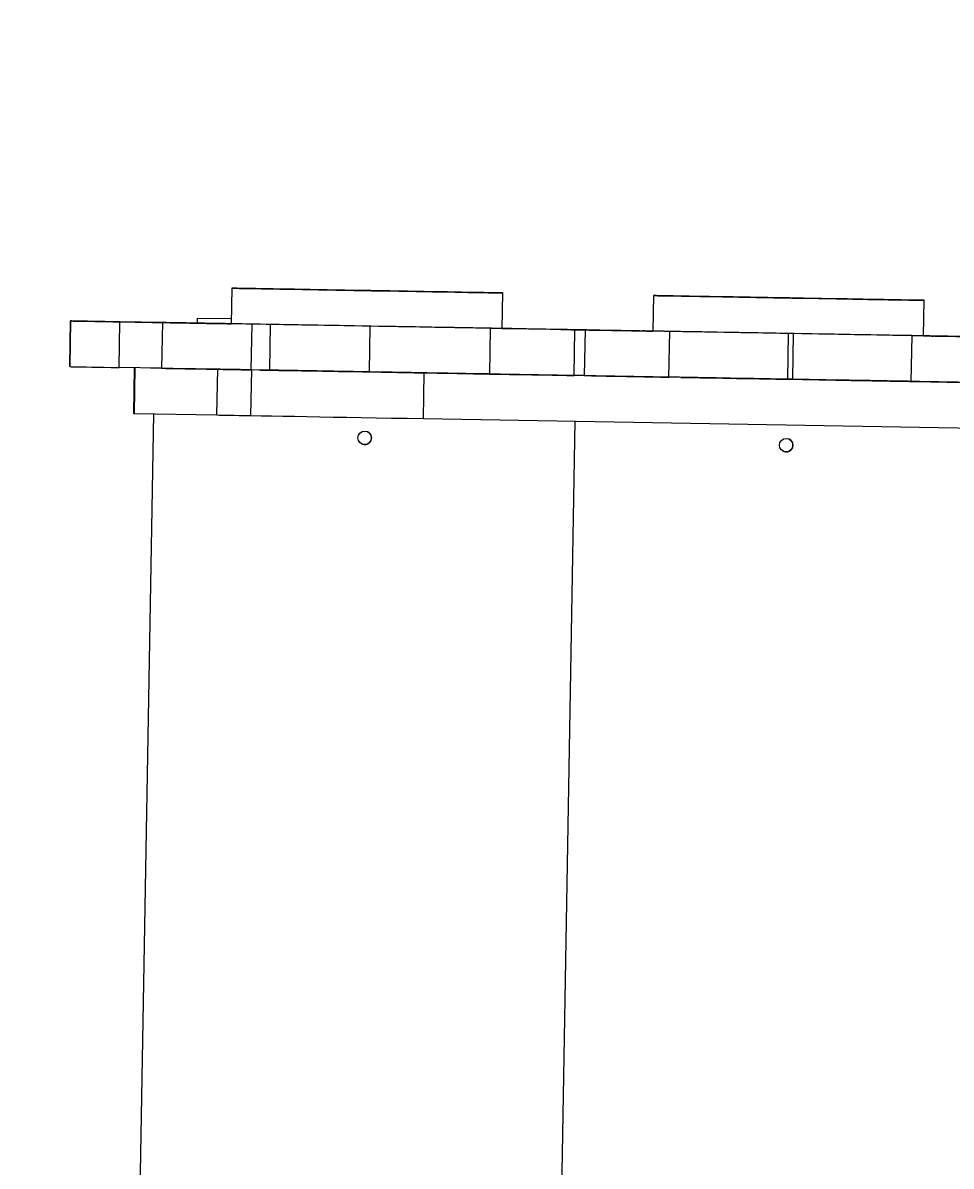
# Model space of a CAD drawing. Header units: millimetres. Extents: x -7098 to 6497, y -6127 to 5201.
# Drawn here: x -2938 to -2389, y -381 to 294 of the extents above; entities that cross this region are included whole.
import ezdxf

# ---------------------------------------------------------------- set-up
doc = ezdxf.new("R2010")
doc.units = ezdxf.units.MM
doc.layers.add('DIKOM_ОБЪЕКТ', color=7, linetype='Continuous')
doc.layers.add('DIKOM_РАЗМЕР_ЗОНА', color=7, linetype='Continuous')
doc.styles.add('style1', font='arial.ttf', dxfattribs={"width": 0.8})
doc.dimstyles.new('1-50', dxfattribs={"dimtxt": 300, "dimasz": 200, "dimexe": 100, "dimexo": 0, "dimgap": 100, "dimtad": 1, "dimdec": 0, "dimtxsty": 'style1', "dimcen": 0, "dimclrd": 7, "dimclre": 7, "dimadec": 1, "dimazin": 2, "dimtfac": 1, "dimtdec": 0, "dimtmove": 1, "dimatfit": 3, "dimfxl": 0, "dimlwd": 25, "dimlwe": 18, "dimarcsym": 0})

# ---------------------------------------------------------------- blocks, each defined once
blk = doc.blocks.new('*D19')
at = {"layer": 'Defpoints', "color": 0, "transparency": 16777216}
for p in [(-3422.39, 1730.25), (4498.46, 1730.25), (-3422.39, -5447.23)]:
    blk.add_point(p, dxfattribs=at)
at = {"layer": 'DIKOM_РАЗМЕР_ЗОНА', "color": 7, "lineweight": 18, "transparency": 16777216}
for p, q in [((-3422.39, 1730.25), (-3422.39, -5547.23)), ((4498.46, 1730.25), (4498.46, -5547.23))]:
    blk.add_line(p, q, dxfattribs=at)
at = {"layer": 'DIKOM_РАЗМЕР_ЗОНА', "color": 7, "lineweight": 25, "transparency": 16777216}
blk.add_line((4298.46, -5447.23), (-3222.39, -5447.23), dxfattribs=at)
at = {"layer": 'DIKOM_РАЗМЕР_ЗОНА', "color": 7, "transparency": 16777216}
for points in [[(-3222.39, -5413.9), (-3222.39, -5480.57), (-3422.39, -5447.23)], [(4298.46, -5413.9), (4298.46, -5480.57), (4498.46, -5447.23)]]:
    blk.add_solid(points, dxfattribs=at)
at = {"layer": 'DIKOM_РАЗМЕР_ЗОНА', "color": 0, "transparency": 16777216, "insert": (538.03, -5194.06), "char_height": 300, "attachment_point": 5, "style": 'style1'}
blk.add_mtext('7900', dxfattribs=at)
blk = doc.blocks.new('*D20')
at = {"layer": 'Defpoints', "color": 0, "transparency": 16777216}
for p in [(-611.97, 3700.63), (-5926, -2746.55), (-167.79, -2746.55)]:
    blk.add_point(p, dxfattribs=at)
at = {"layer": 'DIKOM_РАЗМЕР_ЗОНА', "color": 7, "lineweight": 18, "transparency": 16777216}
for p, q in [((-611.97, 3700.63), (-6026, 3700.63)), ((-167.79, -2746.55), (-6026, -2746.55))]:
    blk.add_line(p, q, dxfattribs=at)
at = {"layer": 'DIKOM_РАЗМЕР_ЗОНА', "color": 7, "lineweight": 25, "transparency": 16777216}
blk.add_line((-5926, 3500.63), (-5926, -2546.55), dxfattribs=at)
at = {"layer": 'DIKOM_РАЗМЕР_ЗОНА', "color": 7, "transparency": 16777216}
for points in [[(-5959.34, 3500.63), (-5892.67, 3500.63), (-5926, 3700.63)], [(-5959.34, -2546.55), (-5892.67, -2546.55), (-5926, -2746.55)]]:
    blk.add_solid(points, dxfattribs=at)
at = {"layer": 'DIKOM_РАЗМЕР_ЗОНА', "color": 0, "transparency": 16777216, "insert": (-6179.18, 477.04), "char_height": 300, "attachment_point": 5, "rotation": 90, "style": 'style1'}
blk.add_mtext('6450', dxfattribs=at)
blk = doc.blocks.new('*D18')
at = {"layer": 'Defpoints', "color": 0, "transparency": 16777216}
for p in [(-621.7, 5200.63), (-6648, -4870.84), (-133.42, -4870.84)]:
    blk.add_point(p, dxfattribs=at)
at = {"layer": 'DIKOM_РАЗМЕР_ЗОНА', "color": 7, "lineweight": 18, "transparency": 16777216}
for p, q in [((-621.7, 5200.63), (-6748, 5200.63)), ((-133.42, -4870.84), (-6748, -4870.84))]:
    blk.add_line(p, q, dxfattribs=at)
at = {"layer": 'DIKOM_РАЗМЕР_ЗОНА', "color": 7, "lineweight": 25, "transparency": 16777216}
blk.add_line((-6648, 5000.63), (-6648, -4670.84), dxfattribs=at)
at = {"layer": 'DIKOM_РАЗМЕР_ЗОНА', "color": 7, "transparency": 16777216}
for points in [[(-6681.34, 5000.63), (-6614.67, 5000.63), (-6648, 5200.63)], [(-6681.34, -4670.84), (-6614.67, -4670.84), (-6648, -4870.84)]]:
    blk.add_solid(points, dxfattribs=at)
at = {"layer": 'DIKOM_РАЗМЕР_ЗОНА', "color": 0, "transparency": 16777216, "insert": (-6901.18, 458.27), "char_height": 300, "attachment_point": 5, "rotation": 90, "style": 'style1'}
blk.add_mtext('10100', dxfattribs=at)
blk = doc.blocks.new('*D17')
at = {"layer": 'Defpoints', "color": 0, "transparency": 16777216}
for p in [(-5422.39, 1752.13), (6497.47, 1509.82), (-5422.39, -6026.73)]:
    blk.add_point(p, dxfattribs=at)
at = {"layer": 'DIKOM_РАЗМЕР_ЗОНА', "color": 7, "lineweight": 18, "transparency": 16777216}
for p, q in [((-5422.39, 1752.13), (-5422.39, -6126.73)), ((6497.47, 1509.82), (6497.47, -6126.73))]:
    blk.add_line(p, q, dxfattribs=at)
at = {"layer": 'DIKOM_РАЗМЕР_ЗОНА', "color": 7, "lineweight": 25, "transparency": 16777216}
blk.add_line((6297.47, -6026.73), (-5222.39, -6026.73), dxfattribs=at)
at = {"layer": 'DIKOM_РАЗМЕР_ЗОНА', "color": 7, "transparency": 16777216}
for points in [[(-5222.39, -5993.4), (-5222.39, -6060.07), (-5422.39, -6026.73)], [(6297.47, -5993.4), (6297.47, -6060.07), (6497.47, -6026.73)]]:
    blk.add_solid(points, dxfattribs=at)
at = {"layer": 'DIKOM_РАЗМЕР_ЗОНА', "color": 0, "transparency": 16777216, "insert": (537.54, -5773.56), "char_height": 300, "attachment_point": 5, "style": 'style1'}
blk.add_mtext('11900', dxfattribs=at)

msp = doc.modelspace()

# ---------------------------------------------------------------- linework, layer by layer
at = {"layer": 'DIKOM_ОБЪЕКТ', "color": 7, "linetype": 'Continuous', "lineweight": 15}
for p, q in [((-2814.19, 137.21), (-2814.56, 116.22)), ((-2654.58, 113.42), (-2654.21, 134.42)), ((-2565.21, 132.86), (-2565.58, 111.86)), ((-2405.61, 109.07), (-2405.24, 130.07)), ((-2909.55, 117.88), (-2910.02, 90.88)), ((-2910.02, 90.89), (-2909.55, 117.88)), ((-2909.55, 117.88), (-2909.55, 117.88)), ((-2880.88, 90.37), (-2880.41, 117.36)), ((-2855.22, 116.92), (-2880.41, 117.36)), ((-2855.22, 116.92), (-2855.69, 89.92)), ((-2834.6, 116.58), (-2834.55, 119.59)), ((-2834.6, 116.58), (-2834.54, 119.59)), ((-2834.55, 119.59), (-2814.5, 119.24)), ((-2834.55, 119.59), (-2834.54, 119.59)), ((-2834.54, 119.59), (-2814.5, 119.24)), ((-2820.56, 116.33), (-2820.56, 116.33)), ((-2814.56, 116.22), (-2814.56, 116.22)), ((-2814.56, 116.22), (-2814.56, 116.22)), ((-2814.56, 116.22), (-2814.56, 116.22)), ((-2802.77, 89), (-2802.29, 116)), ((-2791.51, 115.81), (-2802.29, 116)), ((-2791.51, 115.81), (-2791.98, 88.81)), ((-2732.61, 114.78), (-2733.08, 87.79)), ((-2661.57, 113.54), (-2662.04, 86.54)), ((-2661.56, 113.53), (-2662.03, 86.54)), ((-2661.56, 113.53), (-2661.57, 113.54)), ((-2648.59, 113.32), (-2648.59, 113.32)), ((-2648.59, 113.32), (-2648.59, 113.32)), ((-2612.03, 85.66), (-2611.56, 112.66)), ((-2605.56, 112.55), (-2611.56, 112.66)), ((-2605.56, 112.55), (-2606.03, 85.56)), ((-2571.59, 111.97), (-2571.59, 111.97)), ((-2565.58, 111.87), (-2565.59, 111.87)), ((-2565.59, 111.87), (-2565.59, 111.87)), ((-2565.58, 111.87), (-2565.59, 111.87)), ((-2556.04, 84.69), (-2555.57, 111.68)), ((-2555.57, 111.68), (-2555.57, 111.68)), ((-2485.59, 110.46), (-2486.06, 83.47)), ((-2482.59, 110.41), (-2485.59, 110.46)), ((-2482.59, 110.41), (-2483.06, 83.42)), ((-2412.59, 109.19), (-2413.06, 82.19)), ((-2412.57, 109.18), (-2413.05, 82.18)), ((-2412.57, 109.18), (-2412.59, 109.19)), ((-2405.61, 109.08), (-2404.91, 109.07)), ((-2399.61, 108.97), (-2399.61, 108.97)), ((-2399.61, 108.97), (-2399.61, 108.97)), ((-2910.02, 90.88), (-2910.02, 90.89)), ((-2855.69, 89.92), (-2880.88, 90.37)), ((-2871.9, 90.21), (-2872.38, 63.21)), ((-2871.73, 63.2), (-2871.26, 90.2)), ((-2822.59, 89.34), (-2862.36, 90.04)), ((-2823.06, 62.34), (-2822.59, 89.34)), ((-2802.93, 61.99), (-2802.46, 88.98)), ((-2791.98, 88.81), (-2802.77, 89)), ((-2798.02, 88.92), (-2798.01, 88.91)), ((-2732.02, 87.76), (-2726.02, 87.66)), ((-2701.07, 60.21), (-2700.6, 87.2)), ((-2002.62, 75), (-2700.6, 87.2)), ((-2662.03, 86.54), (-2662.04, 86.54)), ((-2606.03, 85.56), (-2612.03, 85.66)), ((-2549.05, 84.57), (-2549.03, 84.56)), ((-2483.06, 83.42), (-2486.06, 83.47)), ((-2483.04, 83.4), (-2477.04, 83.3)), ((-2413.05, 82.18), (-2413.06, 82.19)), ((-2871.73, 63.2), (-2823.06, 62.34)), ((-2860.5, 63), (-2870.83, -528.9)), ((-2860.5, 63), (-2870.83, -528.9)), ((-2701.07, 60.21), (-2003.09, 48)), ((-2611.52, 58.64), (-2621.86, -533.25)), ((-2611.52, 58.64), (-2621.85, -533.25))]:
    msp.add_line(p, q, dxfattribs=at)
at = {"layer": 'DIKOM_ОБЪЕКТ', "color": 7, "linetype": 'Continuous', "lineweight": 15, "flags": 128}
for points in [[(-2814.19, 137.21), (-2814.01, 137.21), (-2813.48, 137.2), (-2812.59, 137.19), (-2811.35, 137.16), (-2809.76, 137.14), (-2807.84, 137.1), (-2805.59, 137.07), (-2803.02, 137.02), (-2800.15, 136.97), (-2796.98, 136.92), (-2793.53, 136.85), (-2789.81, 136.79), (-2785.85, 136.72), (-2781.65, 136.65), (-2777.25, 136.57), (-2772.65, 136.49), (-2767.88, 136.41), (-2762.95, 136.32), (-2757.9, 136.23), (-2752.75, 136.14), (-2747.51, 136.05), (-2742.21, 135.96), (-2736.88, 135.87), (-2731.53, 135.77), (-2726.2, 135.68), (-2720.9, 135.59), (-2715.66, 135.5), (-2710.51, 135.41), (-2705.46, 135.32), (-2700.54, 135.23), (-2695.76, 135.15), (-2691.17, 135.07), (-2686.76, 134.99), (-2682.56, 134.92), (-2678.6, 134.85), (-2674.88, 134.78), (-2671.43, 134.72), (-2668.26, 134.67), (-2665.38, 134.62), (-2662.81, 134.57), (-2660.56, 134.53), (-2658.64, 134.5), (-2657.06, 134.47), (-2655.82, 134.45), (-2654.93, 134.43), (-2654.39, 134.42), (-2654.21, 134.42), (-2654.39, 134.42), (-2654.93, 134.43), (-2655.81, 134.45), (-2657.05, 134.47), (-2658.64, 134.5), (-2660.56, 134.53), (-2662.81, 134.57), (-2665.38, 134.61), (-2668.25, 134.66), (-2671.42, 134.72), (-2674.87, 134.78), (-2678.59, 134.84), (-2682.55, 134.91), (-2686.75, 134.99), (-2691.16, 135.06), (-2695.76, 135.14), (-2700.53, 135.23), (-2705.45, 135.31), (-2710.5, 135.4), (-2715.65, 135.49), (-2720.89, 135.58), (-2726.19, 135.67), (-2731.52, 135.77), (-2736.87, 135.86), (-2742.2, 135.95), (-2747.5, 136.05), (-2752.74, 136.14), (-2757.89, 136.23), (-2762.94, 136.32), (-2767.87, 136.4), (-2772.64, 136.49), (-2777.24, 136.57), (-2781.64, 136.64), (-2785.84, 136.72), (-2789.8, 136.79), (-2793.52, 136.85), (-2796.97, 136.91), (-2800.14, 136.97), (-2803.02, 137.02), (-2805.59, 137.06), (-2807.84, 137.1), (-2809.76, 137.14), (-2811.35, 137.16), (-2812.59, 137.19), (-2813.47, 137.2), (-2814.01, 137.21), (-2814.19, 137.21)], [(-2738.2, 135.89), (-2738.02, 135.88), (-2737.51, 135.88), (-2736.69, 135.86), (-2735.66, 135.84), (-2734.5, 135.82), (-2733.31, 135.8), (-2732.2, 135.78), (-2731.27, 135.77), (-2730.6, 135.75), (-2730.25, 135.75), (-2730.25, 135.75), (-2730.6, 135.75), (-2731.27, 135.77), (-2732.2, 135.78), (-2733.31, 135.8), (-2734.5, 135.82), (-2735.66, 135.84), (-2736.69, 135.86), (-2737.51, 135.88), (-2738.02, 135.88), (-2738.2, 135.89)], [(-2553.61, 132.66), (-2556.23, 132.7), (-2558.53, 132.74), (-2560.5, 132.78), (-2562.14, 132.81), (-2563.44, 132.83), (-2564.38, 132.85), (-2564.97, 132.86), (-2565.21, 132.86), (-2565.09, 132.86), (-2564.61, 132.85), (-2563.78, 132.84), (-2562.6, 132.82), (-2561.07, 132.79), (-2559.2, 132.76), (-2557, 132.72), (-2554.48, 132.68), (-2551.65, 132.63), (-2548.53, 132.57), (-2545.12, 132.51), (-2541.45, 132.45), (-2537.52, 132.38), (-2533.36, 132.31), (-2528.99, 132.23), (-2524.42, 132.15), (-2519.67, 132.07), (-2514.78, 131.98), (-2509.75, 131.9), (-2504.61, 131.81), (-2499.38, 131.71), (-2494.09, 131.62), (-2488.76, 131.53), (-2483.41, 131.44), (-2478.08, 131.34), (-2472.77, 131.25), (-2467.52, 131.16), (-2462.35, 131.07), (-2457.28, 130.98), (-2452.34, 130.89), (-2447.54, 130.81), (-2442.91, 130.73), (-2438.47, 130.65), (-2434.24, 130.58), (-2430.24, 130.51), (-2426.48, 130.44), (-2422.99, 130.38), (-2419.77, 130.32), (-2416.85, 130.27), (-2414.23, 130.23), (-2411.93, 130.19), (-2409.95, 130.15), (-2408.31, 130.12), (-2407.02, 130.1), (-2406.07, 130.08), (-2405.48, 130.07), (-2405.24, 130.07), (-2405.36, 130.07), (-2405.84, 130.08), (-2406.67, 130.09), (-2407.86, 130.11), (-2409.39, 130.14), (-2411.25, 130.17), (-2413.45, 130.21), (-2415.97, 130.25), (-2418.8, 130.3), (-2421.92, 130.36), (-2425.33, 130.42), (-2429, 130.48), (-2432.93, 130.55), (-2437.09, 130.62), (-2441.46, 130.7), (-2446.03, 130.78), (-2450.78, 130.86), (-2455.68, 130.95), (-2460.71, 131.03), (-2465.85, 131.12), (-2471.07, 131.22), (-2476.36, 131.31), (-2481.69, 131.4), (-2487.04, 131.49), (-2492.38, 131.59), (-2497.68, 131.68), (-2502.93, 131.77), (-2508.1, 131.86), (-2513.17, 131.95), (-2518.11, 132.04), (-2522.91, 132.12), (-2527.54, 132.2), (-2531.98, 132.28), (-2536.21, 132.35), (-2540.21, 132.42), (-2543.97, 132.49), (-2547.46, 132.55), (-2550.68, 132.61), (-2553.61, 132.66)], [(-2488.65, 131.52), (-2489.11, 131.53), (-2489.22, 131.53), (-2488.98, 131.53), (-2488.41, 131.52), (-2487.55, 131.51), (-2486.49, 131.49), (-2485.31, 131.47), (-2484.13, 131.45), (-2483.05, 131.43), (-2482.16, 131.41), (-2481.54, 131.4), (-2481.25, 131.4), (-2481.31, 131.4), (-2481.72, 131.4), (-2482.44, 131.42), (-2483.41, 131.43), (-2484.54, 131.45), (-2485.74, 131.47), (-2486.88, 131.49), (-2487.88, 131.51), (-2488.65, 131.52)], [(-2880.41, 117.36), (-2885.02, 117.44), (-2889.24, 117.52), (-2893.07, 117.59), (-2896.51, 117.65), (-2899.55, 117.7), (-2902.19, 117.75), (-2904.43, 117.79), (-2906.27, 117.82), (-2907.7, 117.84), (-2908.72, 117.86), (-2909.34, 117.87), (-2909.55, 117.88)], [(-2909.55, 117.88), (-2909.37, 117.88), (-2908.82, 117.87), (-2907.92, 117.85), (-2906.65, 117.83), (-2905.03, 117.8), (-2903.06, 117.77), (-2900.75, 117.73), (-2898.1, 117.68), (-2895.14, 117.63), (-2891.86, 117.57), (-2888.28, 117.51), (-2884.41, 117.45), (-2880.27, 117.37), (-2875.88, 117.3), (-2871.24, 117.22), (-2866.37, 117.13), (-2861.3, 117.04), (-2856.04, 116.95), (-2850.61, 116.86), (-2845.03, 116.76), (-2839.32, 116.66), (-2833.5, 116.56), (-2827.6, 116.45), (-2821.63, 116.35), (-2815.61, 116.25), (-2814.55, 116.23)], [(-2802.29, 116), (-2803.91, 116.02), (-2805.84, 116.06), (-2808.05, 116.1), (-2810.53, 116.14), (-2813.23, 116.19), (-2816.12, 116.24), (-2819.16, 116.29), (-2822.32, 116.35), (-2825.55, 116.4), (-2828.81, 116.46), (-2832.06, 116.51), (-2835.25, 116.57), (-2838.34, 116.62), (-2841.29, 116.68), (-2844.07, 116.72), (-2846.64, 116.77), (-2848.96, 116.81), (-2851, 116.85), (-2852.74, 116.88), (-2854.15, 116.9), (-2855.22, 116.92)], [(-2838.49, 116.63), (-2838.31, 116.63), (-2837.8, 116.62), (-2836.99, 116.6), (-2835.95, 116.59), (-2834.79, 116.57), (-2833.6, 116.55), (-2832.49, 116.53), (-2831.56, 116.51), (-2830.89, 116.5), (-2830.54, 116.49), (-2830.54, 116.49), (-2830.89, 116.5), (-2831.56, 116.51), (-2832.49, 116.53), (-2833.6, 116.55), (-2834.79, 116.57), (-2835.95, 116.59), (-2836.99, 116.61), (-2837.8, 116.62), (-2838.31, 116.63), (-2838.49, 116.63)], [(-2831.81, 116.51), (-2831.63, 116.51), (-2831.12, 116.5), (-2830.3, 116.49), (-2829.27, 116.47), (-2828.11, 116.45), (-2826.92, 116.43), (-2825.81, 116.41), (-2824.88, 116.39), (-2824.21, 116.38), (-2823.86, 116.37), (-2823.86, 116.37), (-2824.21, 116.38), (-2824.88, 116.39), (-2825.81, 116.41), (-2826.92, 116.43), (-2828.11, 116.45), (-2829.27, 116.47), (-2830.31, 116.49), (-2831.12, 116.5), (-2831.63, 116.51), (-2831.81, 116.51)], [(-2814.56, 116.22), (-2815.62, 116.24), (-2817.01, 116.26), (-2818.22, 116.29), (-2819.21, 116.3), (-2819.95, 116.32), (-2820.41, 116.32), (-2820.56, 116.33)], [(-2820.56, 116.33), (-2820.41, 116.32), (-2819.95, 116.31), (-2819.21, 116.3), (-2818.22, 116.28), (-2817.01, 116.26), (-2815.62, 116.24), (-2814.66, 116.22)], [(-2654.58, 113.42), (-2654.76, 113.43), (-2655.29, 113.44), (-2656.18, 113.45), (-2657.42, 113.47), (-2659, 113.5), (-2660.92, 113.53), (-2663.17, 113.57), (-2665.74, 113.62), (-2668.62, 113.67), (-2671.79, 113.72), (-2675.24, 113.78), (-2678.96, 113.85), (-2682.92, 113.92), (-2687.12, 113.99), (-2691.52, 114.07), (-2696.12, 114.15), (-2700.89, 114.23), (-2705.81, 114.32), (-2710.86, 114.4), (-2716.02, 114.49), (-2721.26, 114.59), (-2726.56, 114.68), (-2731.89, 114.77), (-2737.24, 114.86), (-2742.57, 114.96), (-2747.87, 115.05), (-2753.11, 115.14), (-2758.26, 115.23), (-2763.31, 115.32), (-2768.23, 115.41), (-2773, 115.49), (-2777.6, 115.57), (-2782.01, 115.65), (-2786.21, 115.72), (-2790.17, 115.79), (-2793.89, 115.85), (-2797.34, 115.91), (-2800.51, 115.97), (-2803.39, 116.02), (-2805.96, 116.07), (-2808.21, 116.11), (-2810.13, 116.14), (-2811.71, 116.17), (-2812.95, 116.19), (-2813.84, 116.2), (-2814.38, 116.21), (-2814.56, 116.22)], [(-2732.61, 114.78), (-2737.22, 114.86), (-2741.82, 114.94), (-2746.38, 115.02), (-2750.86, 115.1), (-2755.24, 115.18), (-2759.5, 115.25), (-2763.61, 115.32), (-2767.54, 115.39), (-2771.27, 115.46), (-2774.78, 115.52), (-2778.05, 115.58), (-2781.05, 115.63), (-2783.77, 115.67), (-2786.18, 115.72), (-2788.29, 115.75), (-2790.07, 115.78), (-2791.51, 115.81)], [(-2661.57, 113.54), (-2661.75, 113.54), (-2662.29, 113.55), (-2663.2, 113.57), (-2664.46, 113.59), (-2666.07, 113.62), (-2668.01, 113.65), (-2670.29, 113.69), (-2672.89, 113.74), (-2675.79, 113.79), (-2678.98, 113.85), (-2682.44, 113.91), (-2686.16, 113.97), (-2690.12, 114.04), (-2694.28, 114.11), (-2698.65, 114.19), (-2703.18, 114.27), (-2707.86, 114.35), (-2712.67, 114.43), (-2717.57, 114.52), (-2722.55, 114.61), (-2727.57, 114.69), (-2732.61, 114.78)], [(-2611.56, 112.66), (-2615.92, 112.74), (-2620.24, 112.81), (-2624.5, 112.88), (-2628.66, 112.96), (-2632.69, 113.03), (-2636.56, 113.1), (-2640.23, 113.16), (-2643.7, 113.22), (-2646.91, 113.28), (-2649.86, 113.33), (-2652.51, 113.37), (-2654.86, 113.42), (-2656.87, 113.45), (-2658.54, 113.48), (-2659.85, 113.5), (-2660.8, 113.52), (-2661.36, 113.53), (-2661.56, 113.53)], [(-2654.58, 113.43), (-2651.82, 113.38), (-2638.89, 113.16), (-2626.22, 112.94), (-2613.81, 112.72), (-2601.65, 112.51), (-2589.77, 112.3), (-2578.15, 112.1), (-2566.81, 111.9), (-2565.58, 111.88)], [(-2648.59, 113.32), (-2648.74, 113.33), (-2649.2, 113.33), (-2649.94, 113.35), (-2650.93, 113.37), (-2652.14, 113.39), (-2653.53, 113.41), (-2654.58, 113.43)], [(-2654.55, 113.43), (-2653.52, 113.41), (-2652.14, 113.39), (-2650.93, 113.36), (-2649.93, 113.35), (-2649.2, 113.33), (-2648.74, 113.33), (-2648.59, 113.32)], [(-2612.68, 112.68), (-2612.5, 112.68), (-2611.98, 112.67), (-2611.17, 112.65), (-2610.14, 112.64), (-2608.98, 112.62), (-2607.79, 112.59), (-2606.68, 112.58), (-2605.75, 112.56), (-2605.07, 112.55), (-2604.72, 112.54), (-2604.72, 112.54), (-2605.07, 112.55), (-2605.75, 112.56), (-2606.68, 112.58), (-2607.79, 112.6), (-2608.98, 112.62), (-2610.14, 112.64), (-2611.17, 112.65), (-2611.98, 112.67), (-2612.5, 112.68), (-2612.68, 112.68)], [(-2608.18, 112.61), (-2608.01, 112.6), (-2607.49, 112.59), (-2606.68, 112.58), (-2605.65, 112.56), (-2604.48, 112.54), (-2603.29, 112.52), (-2602.18, 112.5), (-2601.25, 112.48), (-2600.58, 112.47), (-2600.23, 112.47), (-2600.23, 112.47), (-2600.58, 112.47), (-2601.25, 112.48), (-2602.19, 112.5), (-2603.3, 112.52), (-2604.48, 112.54), (-2605.65, 112.56), (-2606.68, 112.58), (-2607.49, 112.59), (-2608.01, 112.6), (-2608.18, 112.61)], [(-2555.57, 111.68), (-2555.76, 111.69), (-2556.33, 111.7), (-2557.27, 111.71), (-2558.59, 111.74), (-2560.25, 111.76), (-2562.27, 111.8), (-2564.61, 111.84), (-2567.27, 111.89), (-2570.21, 111.94), (-2573.43, 111.99), (-2576.89, 112.05), (-2580.56, 112.12), (-2584.43, 112.19), (-2588.46, 112.26), (-2592.62, 112.33), (-2596.88, 112.4), (-2601.2, 112.48), (-2605.56, 112.55)], [(-2565.58, 111.87), (-2566.65, 111.89), (-2568.03, 111.91), (-2569.24, 111.93), (-2570.24, 111.95), (-2570.98, 111.96), (-2571.43, 111.97), (-2571.59, 111.97)], [(-2571.59, 111.97), (-2571.43, 111.97), (-2570.98, 111.96), (-2570.24, 111.95), (-2569.24, 111.93), (-2568.03, 111.91), (-2566.65, 111.89), (-2565.69, 111.87)], [(-2553.97, 111.66), (-2556.59, 111.71), (-2558.89, 111.75), (-2560.87, 111.78), (-2562.51, 111.81), (-2563.8, 111.83), (-2564.75, 111.85), (-2565.34, 111.86), (-2565.58, 111.86), (-2565.58, 111.86)], [(-2485.59, 110.46), (-2490.58, 110.55), (-2495.55, 110.64), (-2500.46, 110.72), (-2505.31, 110.81), (-2510.05, 110.89), (-2514.66, 110.97), (-2519.13, 111.05), (-2523.43, 111.12), (-2527.53, 111.2), (-2531.42, 111.26), (-2535.08, 111.33), (-2538.48, 111.39), (-2541.61, 111.44), (-2544.46, 111.49), (-2547.01, 111.54), (-2549.25, 111.57), (-2551.16, 111.61), (-2552.74, 111.63), (-2553.97, 111.66), (-2554.86, 111.67), (-2555.39, 111.68), (-2555.57, 111.68)], [(-2405.61, 109.07), (-2405.73, 109.07), (-2406.21, 109.08), (-2407.04, 109.1), (-2408.22, 109.12), (-2409.75, 109.14), (-2411.62, 109.18), (-2413.82, 109.21), (-2416.34, 109.26), (-2419.16, 109.31), (-2422.29, 109.36), (-2425.7, 109.42), (-2429.37, 109.48), (-2433.3, 109.55), (-2437.46, 109.63), (-2441.83, 109.7), (-2446.4, 109.78), (-2451.14, 109.86), (-2456.04, 109.95), (-2461.07, 110.04), (-2466.21, 110.13), (-2471.44, 110.22), (-2476.73, 110.31), (-2482.06, 110.4), (-2487.41, 110.5), (-2492.74, 110.59), (-2498.05, 110.68), (-2503.3, 110.77), (-2508.47, 110.86), (-2513.54, 110.95), (-2518.48, 111.04), (-2523.28, 111.12), (-2527.91, 111.2), (-2532.34, 111.28), (-2536.58, 111.36), (-2540.58, 111.43), (-2544.34, 111.49), (-2547.83, 111.55), (-2551.05, 111.61), (-2553.97, 111.66)], [(-2412.59, 109.19), (-2412.77, 109.19), (-2413.31, 109.2), (-2414.19, 109.22), (-2415.43, 109.24), (-2417.01, 109.27), (-2418.92, 109.3), (-2421.16, 109.34), (-2423.71, 109.38), (-2426.56, 109.43), (-2429.69, 109.49), (-2433.1, 109.55), (-2436.75, 109.61), (-2440.64, 109.68), (-2444.75, 109.75), (-2449.04, 109.83), (-2453.51, 109.9), (-2458.13, 109.99), (-2462.87, 110.07), (-2467.71, 110.15), (-2472.63, 110.24), (-2477.59, 110.33), (-2482.59, 110.41)], [(-2362.58, 108.3), (-2366.94, 108.38), (-2371.26, 108.45), (-2375.52, 108.53), (-2379.68, 108.6), (-2383.71, 108.67), (-2387.58, 108.74), (-2391.25, 108.8), (-2394.71, 108.86), (-2397.93, 108.92), (-2400.88, 108.97), (-2403.53, 109.02), (-2405.88, 109.06), (-2407.89, 109.09), (-2409.56, 109.12), (-2410.87, 109.15), (-2411.81, 109.16), (-2412.38, 109.17), (-2412.57, 109.18)], [(-2399.61, 108.97), (-2399.77, 108.97), (-2400.22, 108.98), (-2400.96, 108.99), (-2401.96, 109.01), (-2403.17, 109.03), (-2404.55, 109.06), (-2405.61, 109.08)], [(-2405.51, 109.07), (-2404.55, 109.06), (-2403.17, 109.03), (-2401.95, 109.01), (-2400.96, 108.99), (-2400.22, 108.98), (-2399.77, 108.97), (-2399.61, 108.97)], [(-2404.91, 109.07), (-2398.71, 108.96), (-2392.53, 108.85), (-2386.39, 108.74), (-2380.33, 108.64), (-2374.37, 108.53), (-2368.52, 108.43), (-2362.81, 108.33), (-2357.26, 108.23), (-2351.9, 108.14), (-2346.74, 108.05), (-2341.8, 107.96), (-2337.11, 107.88)], [(-2910.02, 90.88), (-2909.81, 90.88), (-2909.2, 90.87), (-2908.17, 90.85), (-2906.74, 90.82), (-2904.9, 90.79), (-2902.66, 90.75), (-2900.02, 90.7), (-2896.98, 90.65), (-2893.54, 90.59), (-2889.71, 90.52), (-2885.49, 90.45), (-2880.88, 90.37)], [(-2855.69, 89.92), (-2854.62, 89.91), (-2853.21, 89.88), (-2851.47, 89.85), (-2849.43, 89.81), (-2847.11, 89.77), (-2844.55, 89.73), (-2841.77, 89.68), (-2838.81, 89.63), (-2835.72, 89.57), (-2832.53, 89.52), (-2829.28, 89.46), (-2826.02, 89.41), (-2822.79, 89.35), (-2819.63, 89.29), (-2816.59, 89.24), (-2813.7, 89.19), (-2811, 89.14), (-2808.52, 89.1), (-2806.31, 89.06), (-2804.38, 89.03), (-2802.77, 89)], [(-2802.46, 88.98), (-2806.05, 89.05), (-2809.34, 89.11), (-2812.33, 89.16), (-2815.01, 89.21), (-2817.38, 89.25), (-2819.43, 89.28), (-2821.17, 89.31), (-2822.59, 89.34)], [(-2700.6, 87.2), (-2710.16, 87.37), (-2719.46, 87.53), (-2728.5, 87.69), (-2737.26, 87.84), (-2745.74, 87.99), (-2753.93, 88.14), (-2761.82, 88.27), (-2769.4, 88.41), (-2776.67, 88.53), (-2783.62, 88.65), (-2790.23, 88.77), (-2796.52, 88.88), (-2802.46, 88.98)], [(-2798.01, 88.91), (-2797.83, 88.91), (-2797.27, 88.9), (-2796.36, 88.88), (-2795.08, 88.86), (-2793.45, 88.83), (-2791.47, 88.8), (-2789.17, 88.76), (-2786.54, 88.71), (-2783.61, 88.66), (-2780.39, 88.61), (-2776.9, 88.54), (-2773.16, 88.48), (-2769.19, 88.41), (-2765.01, 88.34), (-2760.65, 88.26), (-2756.13, 88.18), (-2751.47, 88.1), (-2746.7, 88.02), (-2741.85, 87.93), (-2736.95, 87.85), (-2732.02, 87.76)], [(-2733.08, 87.79), (-2737.69, 87.87), (-2742.29, 87.95), (-2746.85, 88.03), (-2751.33, 88.11), (-2755.71, 88.18), (-2759.97, 88.26), (-2764.08, 88.33), (-2768.01, 88.4), (-2771.74, 88.46), (-2775.25, 88.52), (-2778.52, 88.58), (-2781.52, 88.63), (-2784.24, 88.68), (-2786.66, 88.72), (-2788.76, 88.76), (-2790.54, 88.79), (-2791.98, 88.81)], [(-2662.04, 86.54), (-2662.22, 86.55), (-2662.76, 86.56), (-2663.67, 86.57), (-2664.93, 86.6), (-2666.54, 86.62), (-2668.48, 86.66), (-2670.76, 86.7), (-2673.36, 86.74), (-2676.26, 86.79), (-2679.45, 86.85), (-2682.91, 86.91), (-2686.63, 86.98), (-2690.59, 87.04), (-2694.76, 87.12), (-2699.12, 87.19), (-2703.65, 87.27), (-2708.33, 87.35), (-2713.14, 87.44), (-2718.04, 87.52), (-2723.02, 87.61), (-2728.04, 87.7), (-2733.08, 87.79)], [(-2726.02, 87.66), (-2721.09, 87.57), (-2716.18, 87.48), (-2711.33, 87.4), (-2706.57, 87.32), (-2701.91, 87.23), (-2697.39, 87.16), (-2693.02, 87.08), (-2688.85, 87.01), (-2684.87, 86.94), (-2681.13, 86.87), (-2677.65, 86.81), (-2674.43, 86.76), (-2671.5, 86.7), (-2668.87, 86.66), (-2666.57, 86.62), (-2664.59, 86.58), (-2662.96, 86.56), (-2662.03, 86.54)], [(-2662.03, 86.54), (-2661.84, 86.53), (-2661.27, 86.52), (-2660.32, 86.51), (-2659.01, 86.48), (-2657.34, 86.45), (-2655.33, 86.42), (-2652.98, 86.38), (-2650.33, 86.33), (-2647.38, 86.28), (-2644.17, 86.22), (-2640.71, 86.16), (-2637.03, 86.1), (-2633.16, 86.03), (-2629.13, 85.96), (-2624.97, 85.89), (-2620.71, 85.81), (-2616.39, 85.74), (-2612.03, 85.66)], [(-2606.03, 85.56), (-2601.67, 85.48), (-2597.35, 85.41), (-2593.09, 85.33), (-2588.93, 85.26), (-2584.9, 85.19), (-2581.04, 85.12), (-2577.36, 85.06), (-2573.9, 85), (-2570.68, 84.94), (-2567.74, 84.89), (-2565.08, 84.84), (-2562.74, 84.8), (-2560.73, 84.77), (-2559.06, 84.74), (-2557.75, 84.72), (-2556.8, 84.7), (-2556.23, 84.69), (-2556.04, 84.69)], [(-2486.06, 83.47), (-2491.05, 83.56), (-2496.02, 83.64), (-2500.94, 83.73), (-2505.78, 83.81), (-2510.52, 83.9), (-2515.13, 83.98), (-2519.6, 84.05), (-2523.9, 84.13), (-2528, 84.2), (-2531.89, 84.27), (-2535.55, 84.33), (-2538.95, 84.39), (-2542.09, 84.45), (-2544.93, 84.5), (-2547.48, 84.54), (-2549.72, 84.58), (-2551.63, 84.61), (-2553.21, 84.64), (-2554.44, 84.66), (-2555.33, 84.68), (-2555.87, 84.68), (-2556.04, 84.69)], [(-2549.03, 84.56), (-2548.85, 84.55), (-2548.29, 84.54), (-2547.38, 84.53), (-2546.1, 84.51), (-2544.47, 84.48), (-2542.49, 84.44), (-2540.19, 84.4), (-2537.56, 84.36), (-2534.63, 84.31), (-2531.41, 84.25), (-2527.92, 84.19), (-2524.18, 84.12), (-2520.21, 84.05), (-2516.03, 83.98), (-2511.67, 83.9), (-2507.15, 83.82), (-2502.49, 83.74), (-2497.72, 83.66), (-2492.87, 83.58), (-2487.97, 83.49), (-2483.04, 83.4)], [(-2413.06, 82.19), (-2413.24, 82.2), (-2413.78, 82.2), (-2414.67, 82.22), (-2415.9, 82.24), (-2417.48, 82.27), (-2419.39, 82.3), (-2421.63, 82.34), (-2424.18, 82.39), (-2427.03, 82.44), (-2430.16, 82.49), (-2433.57, 82.55), (-2437.22, 82.62), (-2441.11, 82.68), (-2445.22, 82.76), (-2449.52, 82.83), (-2453.98, 82.91), (-2458.6, 82.99), (-2463.34, 83.07), (-2468.18, 83.16), (-2473.1, 83.24), (-2478.07, 83.33), (-2483.06, 83.42)], [(-2477.04, 83.3), (-2472.11, 83.21), (-2467.2, 83.13), (-2462.35, 83.04), (-2457.59, 82.96), (-2452.93, 82.88), (-2448.41, 82.8), (-2444.04, 82.72), (-2439.86, 82.65), (-2435.89, 82.58), (-2432.15, 82.52), (-2428.66, 82.46), (-2425.45, 82.4), (-2422.52, 82.35), (-2419.89, 82.3), (-2417.59, 82.26), (-2415.61, 82.23), (-2413.98, 82.2), (-2413.05, 82.18)], [(-2413.05, 82.18), (-2412.86, 82.18), (-2412.29, 82.17), (-2411.34, 82.15), (-2410.03, 82.13), (-2408.36, 82.1), (-2406.35, 82.06), (-2404, 82.02), (-2401.35, 81.98), (-2398.4, 81.92), (-2395.19, 81.87), (-2391.73, 81.81), (-2388.05, 81.74), (-2384.18, 81.68), (-2380.15, 81.61), (-2375.99, 81.53), (-2371.73, 81.46), (-2367.41, 81.38), (-2363.05, 81.31)], [(-2872.38, 63.21), (-2872.23, 63.21), (-2871.73, 63.2)], [(-2823.06, 62.34), (-2821.64, 62.32), (-2819.91, 62.29), (-2817.85, 62.25), (-2815.48, 62.21), (-2812.8, 62.16), (-2809.81, 62.11), (-2806.52, 62.05), (-2802.93, 61.99)], [(-2802.93, 61.99), (-2796.99, 61.88), (-2790.71, 61.77), (-2784.09, 61.66), (-2777.14, 61.54), (-2769.87, 61.41), (-2762.29, 61.28), (-2754.4, 61.14), (-2746.21, 61), (-2737.73, 60.85), (-2728.97, 60.69), (-2719.93, 60.54), (-2710.63, 60.37), (-2701.07, 60.21)]]:
    msp.add_lwpolyline(points, dxfattribs=at)
at = {"layer": 'DIKOM_ОБЪЕКТ', "color": 7, "linetype": 'Continuous', "lineweight": 15}
for centre in [(-2735.73, 48.83), (-2486.75, 44.48)]:
    msp.add_circle(centre, 4, dxfattribs=at)
for centre in [(-2735.73, 48.84), (-2486.75, 44.48)]:
    msp.add_arc(centre, 4, 240.18119, 60.18119, dxfattribs=at)

# ---------------------------------------------------------------- dimensions: what is measured, and where the dimension line sits
at = {"layer": 'DIKOM_РАЗМЕР_ЗОНА'}
for base, p1, p2, text, picture, middle in [((-6648, -4870.84), (-621.7, 5200.63), (-133.42, -4870.84), '10100', '*D18', (-6648, 458.27)), ((-5926, -2746.55), (-611.97, 3700.63), (-167.79, -2746.55), '6450', '*D20', (-5926, 477.04))]:
    dim = msp.add_linear_dim(base=base, p1=p1, p2=p2, angle=90, text=text, dimstyle='1-50', override={"dimscale": 1, "dimtix": 0, "dimtofl": 1, "dimtmove": 1, "dimatfit": 3}, dxfattribs=at)
    dim.commit()
    dim.dimension.update_dxf_attribs({"geometry": picture, "text_midpoint": middle, "dimtype": 160})
for base, p1, p2, text, picture, middle in [((-5422.39, -6026.73), (6497.47, 1509.82), (-5422.39, 1752.13), '11900', '*D17', (537.54, -6026.73)), ((-3422.39, -5447.23), (4498.46, 1730.25), (-3422.39, 1730.25), '7900', '*D19', (538.03, -5447.23))]:
    dim = msp.add_linear_dim(base=base, p1=p1, p2=p2, text=text, dimstyle='1-50', override={"dimscale": 1, "dimtix": 0, "dimtofl": 1, "dimtmove": 1, "dimatfit": 3}, dxfattribs=at)
    dim.commit()
    dim.dimension.update_dxf_attribs({"geometry": picture, "text_midpoint": middle, "dimtype": 160})

doc.saveas('drawing.dxf')
